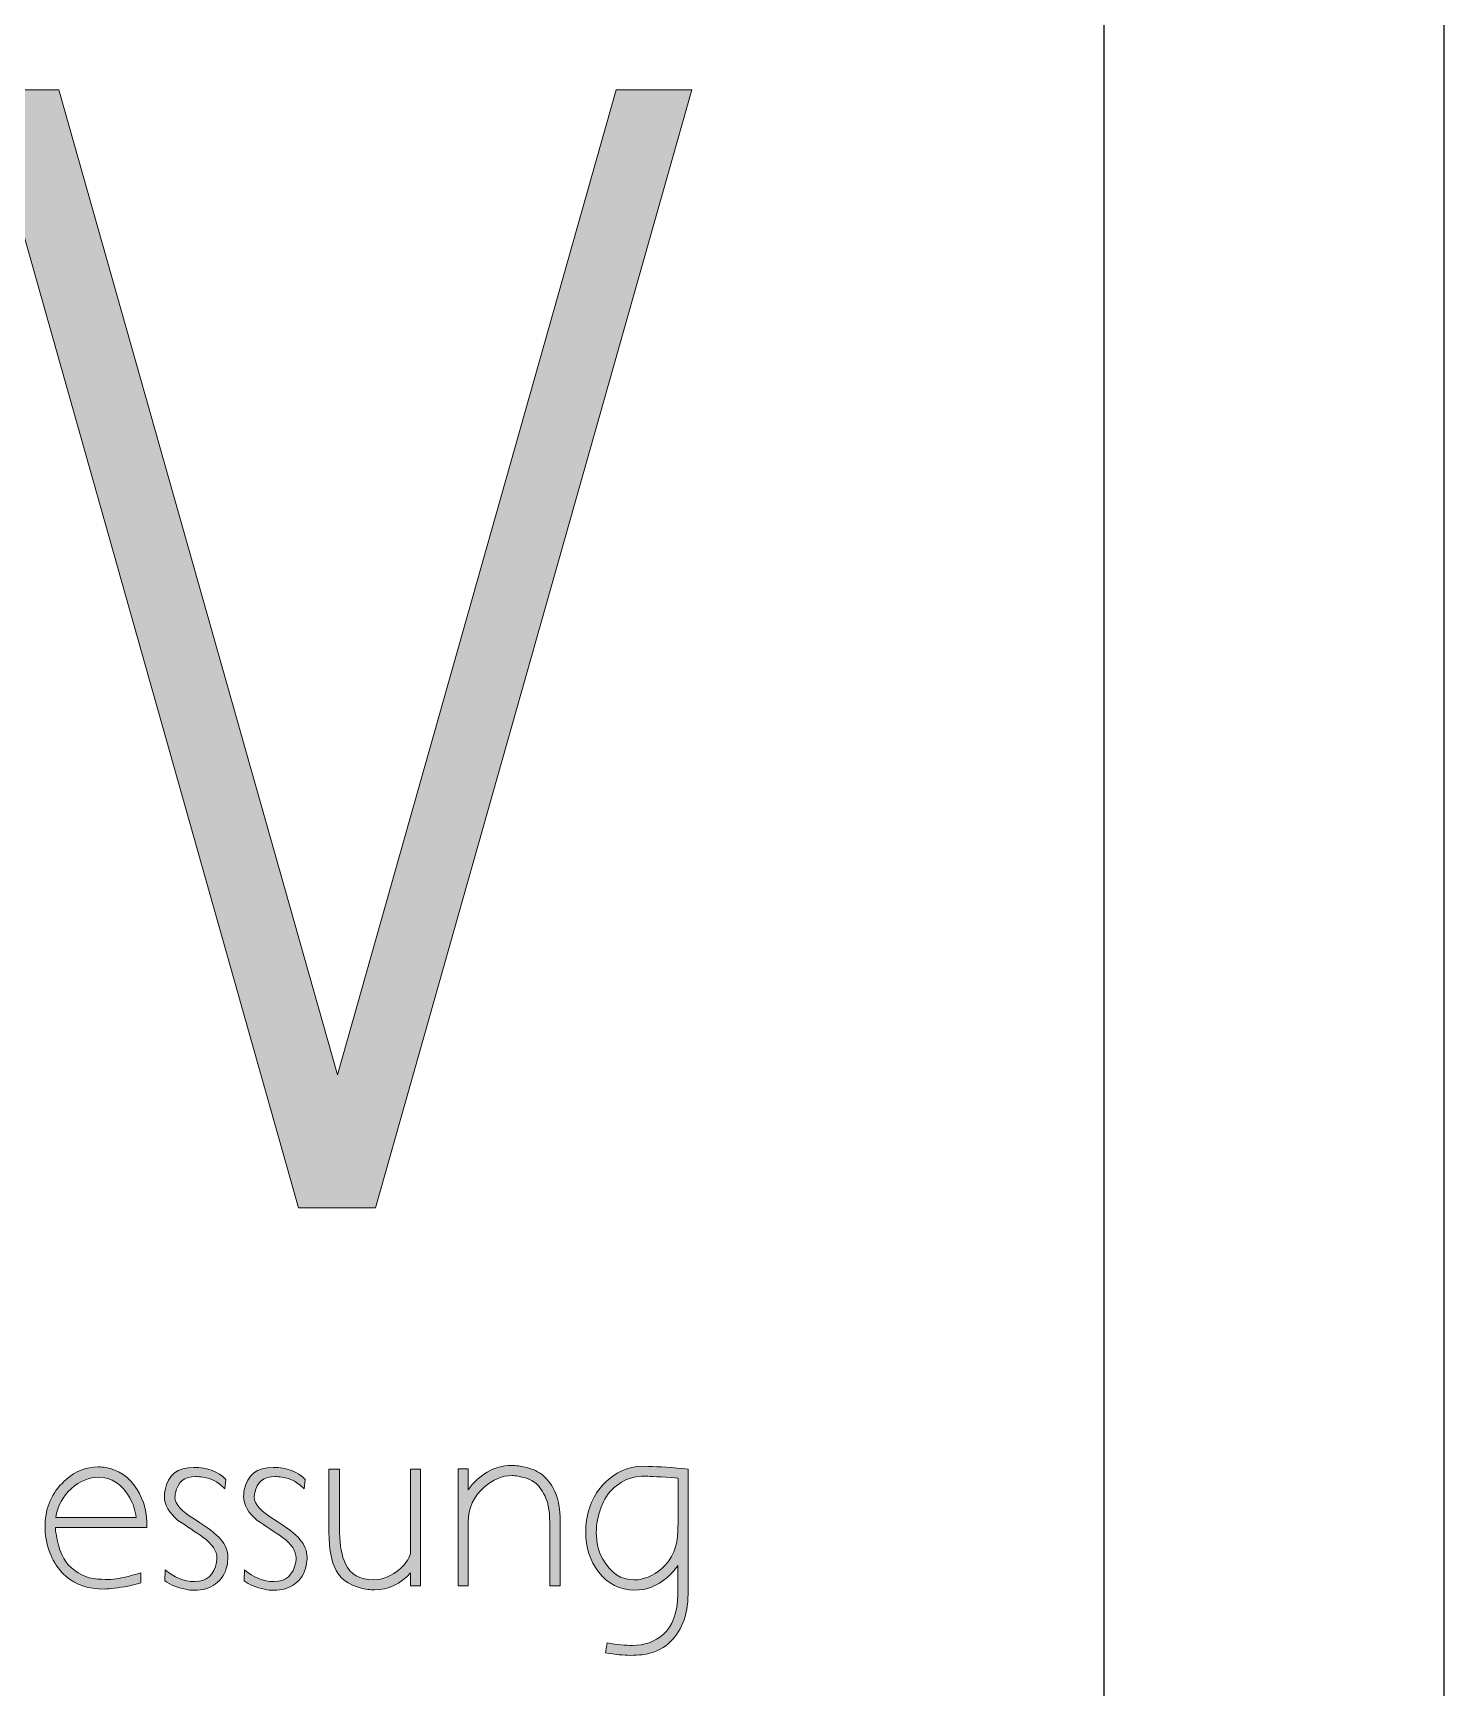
# Model space of a CAD drawing. Header units: centimetres. Extents: x -147 to 196535, y -264 to 83836.
# Drawn here: x 194459 to 196535, y 2089 to 4525 of the extents above; entities that cross this region are included whole.
import ezdxf

# ---------------------------------------------------------------- set-up
doc = ezdxf.new("R2010")
doc.units = ezdxf.units.CM
doc.header["$LTSCALE"] = 20
doc.layers.add('VBW.LAYOUT', color=3, linetype='Continuous')

# ---------------------------------------------------------------- blocks, each defined once
blk = doc.blocks.new('logo')
at = {"true_color": 0x1c1c1b}
h = blk.add_hatch(color=250, dxfattribs=at)
h.dxf.hatch_style = 2
h.paths.add_polyline_path([(-606.8, 4205), (-1072.7, 2559.7), (-1184.1, 2559.7), (-1186.1, 2559.7), (-1594.4, 4007.1), (-2004.7, 2559.7), (-2116, 2559.7), (-2582, 4205), (-2470.7, 4205), (-2060.4, 2755.6), (-1650.1, 4205), (-1538.7, 4205), (-1128.4, 2755.6), (-718.1, 4205)])
h = blk.add_hatch(color=250, dxfattribs=at)
h.dxf.hatch_style = 2
edge = h.paths.add_edge_path()
edge.add_spline(control_points=[(-1543.7, 2089.1), (-1543.7, 2089.1), (-1543.7, 2087.6), (-1543.7, 2087.6), (-1543.7, 2085.2), (-1543.4, 2082.5), (-1542.8, 2079.6), (-1539.1, 2056.1), (-1531.5, 2039.4), (-1520.2, 2029.5), (-1507.4, 2018.3), (-1492.5, 2012.8), (-1475.4, 2012.8), (-1463.3, 2012.1), (-1452.4, 2013.2), (-1442.6, 2015.7), (-1439, 2016.5), (-1430.8, 2018.7), (-1417.8, 2022.3), (-1417.8, 2017.9), (-1417.8, 2014.3), (-1417.8, 2011.3), (-1417.8, 2008.3), (-1417.8, 2007.1), (-1417.8, 2007.7), (-1430.6, 2003.9), (-1443.5, 2001.2), (-1456.6, 1999.7), (-1462, 1999), (-1467.2, 1998.6), (-1472.1, 1998.5), (-1495, 1998.2), (-1513.8, 2004.6), (-1528.5, 2017.5), (-1545.4, 2032.5), (-1555.6, 2053.9), (-1558.9, 2081.9), (-1558.9, 2081.9), (-1558.9, 2088.2), (-1558.9, 2088.2), (-1558.9, 2090.8), (-1558.9, 2093), (-1558.9, 2094.8), (-1558.9, 2096.1), (-1558.8, 2097.5), (-1558.6, 2098.6), (-1556.6, 2123.3), (-1546.4, 2143.7), (-1527.9, 2159.8), (-1514, 2172.1), (-1498.1, 2178.3), (-1480.5, 2178.3), (-1477.1, 2178.3), (-1473.7, 2178.1), (-1470.1, 2177.4), (-1450.5, 2174.2), (-1435, 2163.5), (-1423.5, 2145.2), (-1413.2, 2128.7), (-1408.4, 2110), (-1409.2, 2089.1), (-1409.2, 2089.1), (-1543.7, 2089.1), (-1543.7, 2089.1)], knot_values=[0, 0, 0, 0, 1, 1, 1, 2, 2, 2, 3, 3, 3, 4, 4, 4, 5, 5, 5, 6, 6, 6, 7, 7, 7, 8, 8, 8, 9, 9, 9, 10, 10, 10, 11, 11, 11, 12, 12, 12, 13, 13, 13, 14, 14, 14, 15, 15, 15, 16, 16, 16, 17, 17, 17, 18, 18, 18, 19, 19, 19, 20, 20, 20, 21, 21, 21, 21], degree=3, periodic=0)
edge = h.paths.add_edge_path()
edge.add_spline(control_points=[(-1543.1, 2103.7), (-1543.1, 2103.7), (-1425, 2103.7), (-1425, 2103.7), (-1426.2, 2114.7), (-1429.3, 2124.3), (-1434.2, 2132.5), (-1446, 2152.9), (-1461.1, 2163.1), (-1479.6, 2163.1), (-1493.9, 2163.1), (-1507.4, 2157.5), (-1520.2, 2146.3), (-1532.9, 2135.1), (-1540.5, 2120.9), (-1543.1, 2103.7)], knot_values=[0, 0, 0, 0, 1, 1, 1, 2, 2, 2, 3, 3, 3, 4, 4, 4, 5, 5, 5, 5], degree=3, periodic=0)
h = blk.add_hatch(color=250, dxfattribs=at)
h.dxf.hatch_style = 2
edge = h.paths.add_edge_path()
edge.add_spline(control_points=[(-1300.3, 2071.6), (-1293.4, 2063.4), (-1289.9, 2054.6), (-1289.9, 2045.3), (-1289.9, 2041.7), (-1290.3, 2037.7), (-1291.1, 2033.3), (-1293.5, 2021.4), (-1299.2, 2012.2), (-1308.4, 2005.9), (-1316.7, 1999.7), (-1327, 1996.6), (-1339.1, 1996.6), (-1343.5, 1996.6), (-1347.9, 1997.1), (-1352.2, 1998.1), (-1364.7, 2000.5), (-1374.9, 2004.7), (-1382.7, 2010.7), (-1382.7, 2010.7), (-1382, 2027), (-1382, 2027), (-1368.9, 2015.3), (-1354.5, 2009.5), (-1338.8, 2009.5), (-1320.9, 2009.5), (-1310.2, 2019), (-1306.6, 2038.1), (-1306.2, 2040), (-1306, 2042.1), (-1306, 2044), (-1306, 2054.4), (-1312.7, 2064.5), (-1326, 2074.4), (-1338.3, 2082.9), (-1350.7, 2091.2), (-1363.3, 2099.6), (-1376.6, 2110.5), (-1383.2, 2122.4), (-1383.2, 2135.3), (-1383.2, 2138.2), (-1382.9, 2141.1), (-1382.3, 2144.3), (-1378, 2166.6), (-1363.9, 2177.6), (-1340, 2177.6), (-1319.9, 2177.6), (-1304.1, 2171.8), (-1292.6, 2159.8), (-1292.6, 2159.8), (-1294.1, 2145.8), (-1294.1, 2145.8), (-1300.2, 2151.9), (-1305.7, 2156.2), (-1310.5, 2158.4), (-1314.2, 2160.3), (-1319.8, 2161.9), (-1327.2, 2163.1), (-1330.7, 2163.7), (-1334, 2164), (-1337, 2164), (-1353.7, 2164), (-1363.7, 2156.1), (-1366.9, 2140.1), (-1367.4, 2137.5), (-1367.7, 2135.3), (-1367.7, 2133.6), (-1367.7, 2123.6), (-1357.9, 2112.7), (-1338.2, 2100.8), (-1319.9, 2089.4), (-1307.3, 2079.7), (-1300.3, 2071.6)], knot_values=[0, 0, 0, 0, 1, 1, 1, 2, 2, 2, 3, 3, 3, 4, 4, 4, 5, 5, 5, 6, 6, 6, 7, 7, 7, 8, 8, 8, 9, 9, 9, 10, 10, 10, 11, 11, 11, 12, 12, 12, 13, 13, 13, 14, 14, 14, 15, 15, 15, 16, 16, 16, 17, 17, 17, 18, 18, 18, 19, 19, 19, 20, 20, 20, 21, 21, 21, 22, 22, 22, 23, 23, 23, 24, 24, 24, 24], degree=3, periodic=0)
h = blk.add_hatch(color=250, dxfattribs=at)
h.dxf.hatch_style = 2
edge = h.paths.add_edge_path()
edge.add_spline(control_points=[(-1183.7, 2071.6), (-1176.7, 2063.4), (-1173.2, 2054.6), (-1173.2, 2045.3), (-1173.2, 2041.7), (-1173.6, 2037.7), (-1174.4, 2033.3), (-1176.8, 2021.4), (-1182.6, 2012.2), (-1191.7, 2005.9), (-1200.1, 1999.7), (-1210.3, 1996.6), (-1222.4, 1996.6), (-1226.8, 1996.6), (-1231.2, 1997.1), (-1235.6, 1998.1), (-1248.1, 2000.5), (-1258.3, 2004.7), (-1266, 2010.7), (-1266, 2010.7), (-1265.4, 2027), (-1265.4, 2027), (-1252.3, 2015.3), (-1237.9, 2009.5), (-1222.1, 2009.5), (-1204.3, 2009.5), (-1193.5, 2019), (-1189.9, 2038.1), (-1189.6, 2040), (-1189.3, 2042.1), (-1189.3, 2044), (-1189.3, 2054.4), (-1196, 2064.5), (-1209.3, 2074.4), (-1221.7, 2082.9), (-1234.1, 2091.2), (-1246.6, 2099.6), (-1260, 2110.5), (-1266.6, 2122.4), (-1266.6, 2135.3), (-1266.6, 2138.2), (-1266.3, 2141.1), (-1265.7, 2144.3), (-1261.3, 2166.6), (-1247.2, 2177.6), (-1223.3, 2177.6), (-1203.2, 2177.6), (-1187.5, 2171.8), (-1175.9, 2159.8), (-1175.9, 2159.8), (-1177.4, 2145.8), (-1177.4, 2145.8), (-1183.6, 2151.9), (-1189.1, 2156.2), (-1193.8, 2158.4), (-1197.6, 2160.3), (-1203.2, 2161.9), (-1210.5, 2163.1), (-1214.1, 2163.7), (-1217.4, 2164), (-1220.4, 2164), (-1237.1, 2164), (-1247, 2156.1), (-1250.2, 2140.1), (-1250.8, 2137.5), (-1251.1, 2135.3), (-1251.1, 2133.6), (-1251.1, 2123.6), (-1241.2, 2112.7), (-1221.5, 2100.8), (-1203.2, 2089.4), (-1190.6, 2079.7), (-1183.7, 2071.6)], knot_values=[0, 0, 0, 0, 1, 1, 1, 2, 2, 2, 3, 3, 3, 4, 4, 4, 5, 5, 5, 6, 6, 6, 7, 7, 7, 8, 8, 8, 9, 9, 9, 10, 10, 10, 11, 11, 11, 12, 12, 12, 13, 13, 13, 14, 14, 14, 15, 15, 15, 16, 16, 16, 17, 17, 17, 18, 18, 18, 19, 19, 19, 20, 20, 20, 21, 21, 21, 22, 22, 22, 23, 23, 23, 24, 24, 24, 24], degree=3, periodic=0)
h = blk.add_hatch(color=250, dxfattribs=at)
h.dxf.hatch_style = 2
edge = h.paths.add_edge_path()
edge.add_spline(control_points=[(-1006.2, 2175), (-1006.2, 2175), (-1006.2, 2003), (-1006.2, 2003), (-1006.2, 2003), (-1020.8, 2003), (-1020.8, 2003), (-1020.8, 2003), (-1020.8, 2022.3), (-1020.8, 2022.3), (-1036, 2005.6), (-1053.6, 1997.2), (-1073.9, 1997.2), (-1077.3, 1997.2), (-1080.6, 1997.4), (-1083.7, 1997.9), (-1106.8, 2001.2), (-1122.5, 2010.6), (-1130.6, 2025.9), (-1137.6, 2039.1), (-1141, 2057.7), (-1141, 2081.7), (-1141, 2081.7), (-1141, 2175), (-1141, 2175), (-1141, 2175), (-1125.5, 2175), (-1125.5, 2175), (-1125.5, 2175), (-1125.5, 2081.4), (-1125.5, 2081.4), (-1125.1, 2062.4), (-1122.2, 2047.2), (-1116.9, 2035.8), (-1109.5, 2020), (-1095.6, 2012.1), (-1075.1, 2012.1), (-1061.6, 2012.1), (-1048.4, 2017.8), (-1035.7, 2028.9), (-1028.9, 2034.8), (-1024, 2042.2), (-1020.8, 2050.9), (-1020.8, 2050.9), (-1020.8, 2175), (-1020.8, 2175), (-1020.8, 2175), (-1006.2, 2175), (-1006.2, 2175)], knot_values=[0, 0, 0, 0, 1, 1, 1, 2, 2, 2, 3, 3, 3, 4, 4, 4, 5, 5, 5, 6, 6, 6, 7, 7, 7, 8, 8, 8, 9, 9, 9, 10, 10, 10, 11, 11, 11, 12, 12, 12, 13, 13, 13, 14, 14, 14, 15, 15, 15, 16, 16, 16, 16], degree=3, periodic=0)
h = blk.add_hatch(color=250, dxfattribs=at)
h.dxf.hatch_style = 2
edge = h.paths.add_edge_path()
edge.add_spline(control_points=[(-800.7, 2096.1), (-800.7, 2096.1), (-800.7, 2003), (-800.7, 2003), (-800.7, 2003), (-816.1, 2003), (-816.1, 2003), (-816.1, 2003), (-816.1, 2096.1), (-816.1, 2096.1), (-816.1, 2114.9), (-819.1, 2129.3), (-825.1, 2139.2), (-829.7, 2147.4), (-834.8, 2153.3), (-840.3, 2156.8), (-845.9, 2160.4), (-854.1, 2163.1), (-864.8, 2164.9), (-867, 2165.3), (-869.2, 2165.5), (-871.3, 2165.5), (-885.9, 2165.5), (-899.6, 2159.8), (-912.5, 2148.4), (-928.2, 2134.6), (-936.1, 2117.5), (-936.1, 2097.2), (-936.1, 2097.2), (-936.1, 2003), (-936.1, 2003), (-936.1, 2003), (-951, 2003), (-951, 2003), (-951, 2003), (-951, 2175.3), (-951, 2175.3), (-951, 2175.3), (-936.1, 2175.3), (-936.1, 2175.3), (-936.1, 2175.3), (-936.1, 2144.7), (-936.1, 2144.7), (-928.7, 2155.4), (-919.4, 2164), (-908.2, 2170.5), (-897, 2177.2), (-885.1, 2180.4), (-872.6, 2180.4), (-868.9, 2180.4), (-865.5, 2180.1), (-862.1, 2179.8), (-848.8, 2177.6), (-838.4, 2174.2), (-831.1, 2169.5), (-823.7, 2164.9), (-817.2, 2157.6), (-811.4, 2147.8), (-804.2, 2135.5), (-800.7, 2118.2), (-800.7, 2096.1)], knot_values=[0, 0, 0, 0, 1, 1, 1, 2, 2, 2, 3, 3, 3, 4, 4, 4, 5, 5, 5, 6, 6, 6, 7, 7, 7, 8, 8, 8, 9, 9, 9, 10, 10, 10, 11, 11, 11, 12, 12, 12, 13, 13, 13, 14, 14, 14, 15, 15, 15, 16, 16, 16, 17, 17, 17, 18, 18, 18, 19, 19, 19, 20, 20, 20, 20], degree=3, periodic=0)
h = blk.add_hatch(color=250, dxfattribs=at)
h.dxf.hatch_style = 2
edge = h.paths.add_edge_path()
edge.add_spline(control_points=[(-612.4, 2175), (-612.4, 2175), (-612.4, 2036.9), (-612.4, 2036.9), (-612.3, 2020.2), (-612.3, 2004.7), (-612.4, 1990.7), (-612.9, 1958.8), (-622.6, 1934.6), (-641.7, 1917.9), (-651, 1909.6), (-663.8, 1904.2), (-680.2, 1901.8), (-685.3, 1901.2), (-691, 1900.9), (-697.2, 1900.9), (-706.9, 1900.9), (-719.3, 1902.1), (-734.1, 1904.5), (-734.1, 1904.5), (-731.5, 1919.1), (-731.5, 1919.1), (-716.6, 1916.7), (-704.2, 1915.5), (-694.5, 1915.5), (-676.6, 1915.5), (-661.5, 1920.8), (-649.2, 1931.6), (-635.2, 1943.7), (-628, 1963.6), (-627.4, 1991.2), (-627.4, 1993.6), (-627.4, 1996.8), (-627.4, 2000.8), (-627.4, 2000.8), (-627.4, 2022.6), (-627.4, 2022.6), (-627.4, 2022.6), (-627.4, 2033), (-627.4, 2033), (-631.5, 2027), (-637, 2021.1), (-643.8, 2015.2), (-657.7, 2003), (-673.5, 1996.9), (-691.2, 1996.9), (-712.9, 1996.9), (-730.6, 2005.9), (-744.3, 2023.8), (-756.8, 2040.3), (-763.1, 2059.7), (-763.1, 2082.3), (-763.1, 2088), (-762.7, 2093.9), (-761.9, 2099.9), (-757.9, 2124.8), (-747.2, 2144.7), (-729.7, 2159.8), (-713.4, 2174.2), (-693.9, 2180.5), (-671.2, 2178.9), (-655.3, 2178.7), (-635.7, 2177.4), (-612.4, 2175)], knot_values=[0, 0, 0, 0, 1, 1, 1, 2, 2, 2, 3, 3, 3, 4, 4, 4, 5, 5, 5, 6, 6, 6, 7, 7, 7, 8, 8, 8, 9, 9, 9, 10, 10, 10, 11, 11, 11, 12, 12, 12, 13, 13, 13, 14, 14, 14, 15, 15, 15, 16, 16, 16, 17, 17, 17, 18, 18, 18, 19, 19, 19, 20, 20, 20, 21, 21, 21, 21], degree=3, periodic=0)
edge = h.paths.add_edge_path()
edge.add_spline(control_points=[(-627.4, 2161.9), (-653.2, 2163.7), (-668.9, 2164.5), (-674.5, 2164.5), (-691.8, 2165.5), (-707.4, 2160), (-721.3, 2147.8), (-729.7, 2140.6), (-736.2, 2130.5), (-741, 2117.8), (-745.4, 2105.8), (-747.6, 2093.8), (-747.6, 2081.7), (-747.6, 2066.6), (-744.4, 2053.5), (-738.1, 2042.6), (-726.1, 2022.1), (-710.9, 2011.9), (-692.4, 2011.9), (-677.9, 2011.9), (-664.2, 2017.5), (-651.3, 2028.9), (-635.5, 2042.8), (-627.6, 2061.4), (-627.4, 2084.6), (-627, 2130.6), (-627, 2156.4), (-627.4, 2161.9)], knot_values=[0, 0, 0, 0, 1, 1, 1, 2, 2, 2, 3, 3, 3, 4, 4, 4, 5, 5, 5, 6, 6, 6, 7, 7, 7, 8, 8, 8, 9, 9, 9, 9], degree=3, periodic=0)
at = {"lineweight": 0}
for p, q in [((-1650.1, 4205), (-1538.7, 4205)), ((-1538.7, 4205), (-1128.4, 2755.6)), ((-1128.4, 2755.6), (-718.1, 4205)), ((-606.8, 4205), (-1072.7, 2559.7)), ((-718.1, 4205), (-606.8, 4205)), ((-1186.1, 2559.7), (-1594.4, 4007.1)), ((-1184.1, 2559.7), (-1186.1, 2559.7)), ((-1072.7, 2559.7), (-1184.1, 2559.7))]:
    blk.add_line(p, q, dxfattribs=at)
for points, knots in [([(-1527.9, 2159.8), (-1514, 2172.1), (-1498.1, 2178.3), (-1480.5, 2178.3), (-1477.1, 2178.3), (-1473.7, 2178.1), (-1470.1, 2177.4)], [16, 16, 16, 16, 17, 17, 17, 18, 18, 18, 18]), ([(-1382.3, 2144.3), (-1378, 2166.6), (-1363.9, 2177.6), (-1340, 2177.6), (-1319.9, 2177.6), (-1304.1, 2171.8), (-1292.6, 2159.8)], [14, 14, 14, 14, 15, 15, 15, 16, 16, 16, 16]), ([(-1265.7, 2144.3), (-1261.3, 2166.6), (-1247.2, 2177.6), (-1223.3, 2177.6), (-1203.2, 2177.6), (-1187.5, 2171.8), (-1175.9, 2159.8)], [14, 14, 14, 14, 15, 15, 15, 16, 16, 16, 16]), ([(-908.2, 2170.5), (-897, 2177.2), (-885.1, 2180.4), (-872.6, 2180.4), (-868.9, 2180.4), (-865.5, 2180.1), (-862.1, 2179.8)], [15, 15, 15, 15, 16, 16, 16, 17, 17, 17, 17]), ([(-1434.2, 2132.5), (-1446, 2152.9), (-1461.1, 2163.1), (-1479.6, 2163.1), (-1493.9, 2163.1), (-1507.4, 2157.5), (-1520.2, 2146.3)], [2, 2, 2, 2, 3, 3, 3, 4, 4, 4, 4]), ([(-1363.3, 2099.6), (-1376.6, 2110.5), (-1383.2, 2122.4), (-1383.2, 2135.3), (-1383.2, 2138.2), (-1382.9, 2141.1), (-1382.3, 2144.3)], [12, 12, 12, 12, 13, 13, 13, 14, 14, 14, 14]), ([(-1327.2, 2163.1), (-1330.7, 2163.7), (-1334, 2164), (-1337, 2164), (-1353.7, 2164), (-1363.7, 2156.1), (-1366.9, 2140.1)], [19, 19, 19, 19, 20, 20, 20, 21, 21, 21, 21]), ([(-1246.6, 2099.6), (-1260, 2110.5), (-1266.6, 2122.4), (-1266.6, 2135.3), (-1266.6, 2138.2), (-1266.3, 2141.1), (-1265.7, 2144.3)], [12, 12, 12, 12, 13, 13, 13, 14, 14, 14, 14]), ([(-1210.5, 2163.1), (-1214.1, 2163.7), (-1217.4, 2164), (-1220.4, 2164), (-1237.1, 2164), (-1247, 2156.1), (-1250.2, 2140.1)], [19, 19, 19, 19, 20, 20, 20, 21, 21, 21, 21]), ([(-912.5, 2148.4), (-928.2, 2134.6), (-936.1, 2117.5), (-936.1, 2097.2), (-936.1, 2097.2), (-936.1, 2003), (-936.1, 2003)], [8, 8, 8, 8, 9, 9, 9, 10, 10, 10, 10]), ([(-864.8, 2164.9), (-867, 2165.3), (-869.2, 2165.5), (-871.3, 2165.5), (-885.9, 2165.5), (-899.6, 2159.8), (-912.5, 2148.4)], [6, 6, 6, 6, 7, 7, 7, 8, 8, 8, 8]), ([(-1366.9, 2140.1), (-1367.4, 2137.5), (-1367.7, 2135.3), (-1367.7, 2133.6), (-1367.7, 2123.6), (-1357.9, 2112.7), (-1338.2, 2100.8)], [21, 21, 21, 21, 22, 22, 22, 23, 23, 23, 23]), ([(-1250.2, 2140.1), (-1250.8, 2137.5), (-1251.1, 2135.3), (-1251.1, 2133.6), (-1251.1, 2123.6), (-1241.2, 2112.7), (-1221.5, 2100.8)], [21, 21, 21, 21, 22, 22, 22, 23, 23, 23, 23]), ([(-1558.9, 2088.2), (-1558.9, 2090.8), (-1558.9, 2093), (-1558.9, 2094.8), (-1558.9, 2096.1), (-1558.8, 2097.5), (-1558.6, 2098.6)], [13, 13, 13, 13, 14, 14, 14, 15, 15, 15, 15]), ([(-744.3, 2023.8), (-756.8, 2040.3), (-763.1, 2059.7), (-763.1, 2082.3), (-763.1, 2088), (-762.7, 2093.9), (-761.9, 2099.9)], [16, 16, 16, 16, 17, 17, 17, 18, 18, 18, 18]), ([(-741, 2117.8), (-745.4, 2105.8), (-747.6, 2093.8), (-747.6, 2081.7), (-747.6, 2066.6), (-744.4, 2053.5), (-738.1, 2042.6)], [3, 3, 3, 3, 4, 4, 4, 5, 5, 5, 5]), ([(-1306.6, 2038.1), (-1306.2, 2040), (-1306, 2042.1), (-1306, 2044), (-1306, 2054.4), (-1312.7, 2064.5), (-1326, 2074.4)], [9, 9, 9, 9, 10, 10, 10, 11, 11, 11, 11]), ([(-1300.3, 2071.6), (-1293.4, 2063.4), (-1289.9, 2054.6), (-1289.9, 2045.3), (-1289.9, 2041.7), (-1290.3, 2037.7), (-1291.1, 2033.3)], [0, 0, 0, 0, 1, 1, 1, 2, 2, 2, 2]), ([(-1189.9, 2038.1), (-1189.6, 2040), (-1189.3, 2042.1), (-1189.3, 2044), (-1189.3, 2054.4), (-1196, 2064.5), (-1209.3, 2074.4)], [9, 9, 9, 9, 10, 10, 10, 11, 11, 11, 11]), ([(-1183.7, 2071.6), (-1176.7, 2063.4), (-1173.2, 2054.6), (-1173.2, 2045.3), (-1173.2, 2041.7), (-1173.6, 2037.7), (-1174.4, 2033.3)], [0, 0, 0, 0, 1, 1, 1, 2, 2, 2, 2]), ([(-1417.8, 2022.3), (-1417.8, 2017.9), (-1417.8, 2014.3), (-1417.8, 2011.3), (-1417.8, 2008.3), (-1417.8, 2007.1), (-1417.8, 2007.7)], [6, 6, 6, 6, 7, 7, 7, 8, 8, 8, 8]), ([(-1382, 2027), (-1368.9, 2015.3), (-1354.5, 2009.5), (-1338.8, 2009.5), (-1320.9, 2009.5), (-1310.2, 2019), (-1306.6, 2038.1)], [7, 7, 7, 7, 8, 8, 8, 9, 9, 9, 9]), ([(-1265.4, 2027), (-1252.3, 2015.3), (-1237.9, 2009.5), (-1222.1, 2009.5), (-1204.3, 2009.5), (-1193.5, 2019), (-1189.9, 2038.1)], [7, 7, 7, 7, 8, 8, 8, 9, 9, 9, 9]), ([(-1116.9, 2035.8), (-1109.5, 2020), (-1095.6, 2012.1), (-1075.1, 2012.1), (-1061.6, 2012.1), (-1048.4, 2017.8), (-1035.7, 2028.9)], [11, 11, 11, 11, 12, 12, 12, 13, 13, 13, 13]), ([(-1020.8, 2022.3), (-1036, 2005.6), (-1053.6, 1997.2), (-1073.9, 1997.2), (-1077.3, 1997.2), (-1080.6, 1997.4), (-1083.7, 1997.9)], [3, 3, 3, 3, 4, 4, 4, 5, 5, 5, 5]), ([(-643.8, 2015.2), (-657.7, 2003), (-673.5, 1996.9), (-691.2, 1996.9), (-712.9, 1996.9), (-730.6, 2005.9), (-744.3, 2023.8)], [14, 14, 14, 14, 15, 15, 15, 16, 16, 16, 16]), ([(-738.1, 2042.6), (-726.1, 2022.1), (-710.9, 2011.9), (-692.4, 2011.9), (-677.9, 2011.9), (-664.2, 2017.5), (-651.3, 2028.9)], [5, 5, 5, 5, 6, 6, 6, 7, 7, 7, 7]), ([(-1308.4, 2005.9), (-1316.7, 1999.7), (-1327, 1996.6), (-1339.1, 1996.6), (-1343.5, 1996.6), (-1347.9, 1997.1), (-1352.2, 1998.1)], [3, 3, 3, 3, 4, 4, 4, 5, 5, 5, 5]), ([(-1191.7, 2005.9), (-1200.1, 1999.7), (-1210.3, 1996.6), (-1222.4, 1996.6), (-1226.8, 1996.6), (-1231.2, 1997.1), (-1235.6, 1998.1)], [3, 3, 3, 3, 4, 4, 4, 5, 5, 5, 5]), ([(-731.5, 1919.1), (-716.6, 1916.7), (-704.2, 1915.5), (-694.5, 1915.5), (-676.6, 1915.5), (-661.5, 1920.8), (-649.2, 1931.6)], [7, 7, 7, 7, 8, 8, 8, 9, 9, 9, 9]), ([(-680.2, 1901.8), (-685.3, 1901.2), (-691, 1900.9), (-697.2, 1900.9), (-706.9, 1900.9), (-719.3, 1902.1), (-734.1, 1904.5)], [4, 4, 4, 4, 5, 5, 5, 6, 6, 6, 6])]:
    blk.add_open_spline(points, degree=3, knots=knots, dxfattribs=at)
for points in [[(-1470.1, 2177.4), (-1450.5, 2174.2), (-1435, 2163.5), (-1423.5, 2145.2)], [(-1141, 2081.7), (-1141, 2081.7), (-1141, 2175), (-1141, 2175)], [(-1141, 2175), (-1141, 2175), (-1125.5, 2175), (-1125.5, 2175)], [(-1125.5, 2175), (-1125.5, 2175), (-1125.5, 2081.4), (-1125.5, 2081.4)], [(-1020.8, 2050.9), (-1020.8, 2050.9), (-1020.8, 2175), (-1020.8, 2175)], [(-1020.8, 2175), (-1020.8, 2175), (-1006.2, 2175), (-1006.2, 2175)], [(-1006.2, 2175), (-1006.2, 2175), (-1006.2, 2003), (-1006.2, 2003)], [(-951, 2003), (-951, 2003), (-951, 2175.3), (-951, 2175.3)], [(-951, 2175.3), (-951, 2175.3), (-936.1, 2175.3), (-936.1, 2175.3)], [(-936.1, 2175.3), (-936.1, 2175.3), (-936.1, 2144.7), (-936.1, 2144.7)], [(-936.1, 2144.7), (-928.7, 2155.4), (-919.4, 2164), (-908.2, 2170.5)], [(-862.1, 2179.8), (-848.8, 2177.6), (-838.4, 2174.2), (-831.1, 2169.5)], [(-831.1, 2169.5), (-823.7, 2164.9), (-817.2, 2157.6), (-811.4, 2147.8)], [(-729.7, 2159.8), (-713.4, 2174.2), (-693.9, 2180.5), (-671.2, 2178.9)], [(-671.2, 2178.9), (-655.3, 2178.7), (-635.7, 2177.4), (-612.4, 2175)], [(-612.4, 2175), (-612.4, 2175), (-612.4, 2036.9), (-612.4, 2036.9)], [(-1558.6, 2098.6), (-1556.6, 2123.3), (-1546.4, 2143.7), (-1527.9, 2159.8)], [(-1520.2, 2146.3), (-1532.9, 2135.1), (-1540.5, 2120.9), (-1543.1, 2103.7)], [(-1423.5, 2145.2), (-1413.2, 2128.7), (-1408.4, 2110), (-1409.2, 2089.1)], [(-1310.5, 2158.4), (-1314.2, 2160.3), (-1319.8, 2161.9), (-1327.2, 2163.1)], [(-1294.1, 2145.8), (-1300.2, 2151.9), (-1305.7, 2156.2), (-1310.5, 2158.4)], [(-1292.6, 2159.8), (-1292.6, 2159.8), (-1294.1, 2145.8), (-1294.1, 2145.8)], [(-1193.8, 2158.4), (-1197.6, 2160.3), (-1203.2, 2161.9), (-1210.5, 2163.1)], [(-1177.4, 2145.8), (-1183.6, 2151.9), (-1189.1, 2156.2), (-1193.8, 2158.4)], [(-1175.9, 2159.8), (-1175.9, 2159.8), (-1177.4, 2145.8), (-1177.4, 2145.8)], [(-840.3, 2156.8), (-845.9, 2160.4), (-854.1, 2163.1), (-864.8, 2164.9)], [(-825.1, 2139.2), (-829.7, 2147.4), (-834.8, 2153.3), (-840.3, 2156.8)], [(-811.4, 2147.8), (-804.2, 2135.5), (-800.7, 2118.2), (-800.7, 2096.1)], [(-761.9, 2099.9), (-757.9, 2124.8), (-747.2, 2144.7), (-729.7, 2159.8)], [(-721.3, 2147.8), (-729.7, 2140.6), (-736.2, 2130.5), (-741, 2117.8)], [(-674.5, 2164.5), (-691.8, 2165.5), (-707.4, 2160), (-721.3, 2147.8)], [(-627.4, 2161.9), (-653.2, 2163.7), (-668.9, 2164.5), (-674.5, 2164.5)], [(-627.4, 2084.6), (-627, 2130.6), (-627, 2156.4), (-627.4, 2161.9)], [(-1425, 2103.7), (-1426.2, 2114.7), (-1429.3, 2124.3), (-1434.2, 2132.5)], [(-816.1, 2096.1), (-816.1, 2114.9), (-819.1, 2129.3), (-825.1, 2139.2)], [(-1543.1, 2103.7), (-1543.1, 2103.7), (-1425, 2103.7), (-1425, 2103.7)], [(-1326, 2074.4), (-1338.3, 2082.9), (-1350.7, 2091.2), (-1363.3, 2099.6)], [(-1338.2, 2100.8), (-1319.9, 2089.4), (-1307.3, 2079.7), (-1300.3, 2071.6)], [(-1209.3, 2074.4), (-1221.7, 2082.9), (-1234.1, 2091.2), (-1246.6, 2099.6)], [(-1221.5, 2100.8), (-1203.2, 2089.4), (-1190.6, 2079.7), (-1183.7, 2071.6)], [(-816.1, 2003), (-816.1, 2003), (-816.1, 2096.1), (-816.1, 2096.1)], [(-800.7, 2096.1), (-800.7, 2096.1), (-800.7, 2003), (-800.7, 2003)], [(-1558.9, 2081.9), (-1558.9, 2081.9), (-1558.9, 2088.2), (-1558.9, 2088.2)], [(-1528.5, 2017.5), (-1545.4, 2032.5), (-1555.6, 2053.9), (-1558.9, 2081.9)], [(-1543.7, 2089.1), (-1543.7, 2089.1), (-1543.7, 2087.6), (-1543.7, 2087.6)], [(-1409.2, 2089.1), (-1409.2, 2089.1), (-1543.7, 2089.1), (-1543.7, 2089.1)], [(-1543.7, 2087.6), (-1543.7, 2085.2), (-1543.4, 2082.5), (-1542.8, 2079.6)], [(-1542.8, 2079.6), (-1539.1, 2056.1), (-1531.5, 2039.4), (-1520.2, 2029.5)], [(-1130.6, 2025.9), (-1137.6, 2039.1), (-1141, 2057.7), (-1141, 2081.7)], [(-1125.5, 2081.4), (-1125.1, 2062.4), (-1122.2, 2047.2), (-1116.9, 2035.8)], [(-651.3, 2028.9), (-635.5, 2042.8), (-627.6, 2061.4), (-627.4, 2084.6)], [(-1035.7, 2028.9), (-1028.9, 2034.8), (-1024, 2042.2), (-1020.8, 2050.9)], [(-1520.2, 2029.5), (-1507.4, 2018.3), (-1492.5, 2012.8), (-1475.4, 2012.8)], [(-1442.6, 2015.7), (-1439, 2016.5), (-1430.8, 2018.7), (-1417.8, 2022.3)], [(-1382.7, 2010.7), (-1382.7, 2010.7), (-1382, 2027), (-1382, 2027)], [(-1291.1, 2033.3), (-1293.5, 2021.4), (-1299.2, 2012.2), (-1308.4, 2005.9)], [(-1266, 2010.7), (-1266, 2010.7), (-1265.4, 2027), (-1265.4, 2027)], [(-1174.4, 2033.3), (-1176.8, 2021.4), (-1182.6, 2012.2), (-1191.7, 2005.9)], [(-1083.7, 1997.9), (-1106.8, 2001.2), (-1122.5, 2010.6), (-1130.6, 2025.9)], [(-1020.8, 2003), (-1020.8, 2003), (-1020.8, 2022.3), (-1020.8, 2022.3)], [(-627.4, 2033), (-631.5, 2027), (-637, 2021.1), (-643.8, 2015.2)], [(-627.4, 2022.6), (-627.4, 2022.6), (-627.4, 2033), (-627.4, 2033)], [(-627.4, 2000.8), (-627.4, 2000.8), (-627.4, 2022.6), (-627.4, 2022.6)], [(-612.4, 2036.9), (-612.3, 2020.2), (-612.3, 2004.7), (-612.4, 1990.7)], [(-1472.1, 1998.5), (-1495, 1998.2), (-1513.8, 2004.6), (-1528.5, 2017.5)], [(-1475.4, 2012.8), (-1463.3, 2012.1), (-1452.4, 2013.2), (-1442.6, 2015.7)], [(-1456.6, 1999.7), (-1462, 1999), (-1467.2, 1998.6), (-1472.1, 1998.5)], [(-1417.8, 2007.7), (-1430.6, 2003.9), (-1443.5, 2001.2), (-1456.6, 1999.7)], [(-1352.2, 1998.1), (-1364.7, 2000.5), (-1374.9, 2004.7), (-1382.7, 2010.7)], [(-1235.6, 1998.1), (-1248.1, 2000.5), (-1258.3, 2004.7), (-1266, 2010.7)], [(-1006.2, 2003), (-1006.2, 2003), (-1020.8, 2003), (-1020.8, 2003)], [(-936.1, 2003), (-936.1, 2003), (-951, 2003), (-951, 2003)], [(-800.7, 2003), (-800.7, 2003), (-816.1, 2003), (-816.1, 2003)], [(-627.4, 1991.2), (-627.4, 1993.6), (-627.4, 1996.8), (-627.4, 2000.8)], [(-649.2, 1931.6), (-635.2, 1943.7), (-628, 1963.6), (-627.4, 1991.2)], [(-612.4, 1990.7), (-612.9, 1958.8), (-622.6, 1934.6), (-641.7, 1917.9)], [(-734.1, 1904.5), (-734.1, 1904.5), (-731.5, 1919.1), (-731.5, 1919.1)], [(-641.7, 1917.9), (-651, 1909.6), (-663.8, 1904.2), (-680.2, 1901.8)]]:
    blk.add_open_spline(points, degree=3, dxfattribs=at)

msp = doc.modelspace()

# ---------------------------------------------------------------- linework, layer by layer
at = {"layer": 'VBW.LAYOUT', "color": 4}
msp.add_line((196535.4, 83835.9), (196535.4, -264.1), dxfattribs=at)
at = {"layer": 'VBW.LAYOUT'}
msp.add_line((196035.4, 235.9), (196035.4, 83335.9), dxfattribs=at)

# ---------------------------------------------------------------- block references
msp.add_blockref('logo', (196035.4, 235.9), dxfattribs=at)

doc.saveas('drawing.dxf')
